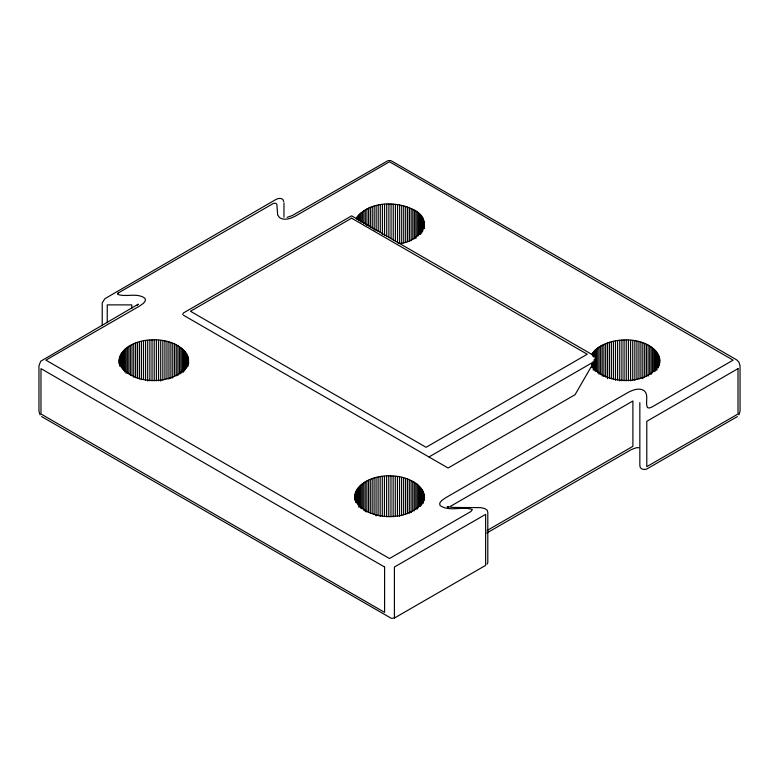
<?xml version="1.0" encoding="UTF-8"?>
<svg xmlns="http://www.w3.org/2000/svg" width="779" height="779" viewBox="0 0 779 779"><rect width="100%" height="100%" fill="white"/><g stroke="black" fill="none" stroke-linecap="round" stroke-linejoin="round"><path stroke-width="1.17" d="M354.825 495.327C358.817 523.585 419.482 523.595 424.204 495.765C418.089 468.763 357.814 468.822 354.825 497.713M119.226 363.598C118.496 331.698 189.881 331.796 188.499 363.978L188.547 359.07M188.499 361.592C180.465 387.105 124.767 387.173 119.177 359.956M487.099 564.132L487.8 562.604L487.8 512.348L487.148 510.177L484.723 508.56L480.809 507.635L453.31 507.441L447.341 506.71L448.422 507.392L447.282 506.603M738.911 414.886L740.05 411.156L740.05 365.809L738.911 362.079L736.583 359.801L391.233 160.786M591.797 354.533C604.3 334.22 655.343 333.889 659.803 360.794C652.374 386.442 605.088 385.926 591.777 365.711M356.305 218.256C369.168 200.846 396.53 200.816 414.379 210.135C436.425 221.703 416.249 243.525 398.721 243.428M137.114 305.397L138.302 304.151L40.683 361.242L38.95 365.809L38.95 411.156L40.089 414.886M737.362 416.58L648.225 468.179C645.119 470.516 639.442 469.825 639.841 465.005L639.841 402.655M428.947 456.961L594.192 361.563L575.048 394.719L448.091 468.013L183.513 315.261M450.437 506.34L632.899 400.99L632.899 446.338L487.138 530.489M486.748 533.06L631.467 449.512L636.667 447.652L638.829 447.759M394.408 618.039L485.638 565.369L485.638 514.354L394.408 567.024L394.408 618.039L391.301 618.312L41.638 416.58M387.767 160.786L292.339 215.51L287.139 217.37M388.604 160.591L390.396 160.591M592.517 354.786L351.631 215.851L183.513 312.915L182.646 314.492M283.731 201.527C283.332 197.418 278.161 197.944 275.581 199.677L104.941 298.659L102.215 302.875L102.215 325.544M659.677 358.282L659.803 363.18M659.404 357.035L659.394 365.692M659.005 355.799L659.005 365.341M658.459 354.572L658.459 367.698M657.788 353.374L657.788 367.698M656.989 352.205L656.989 370.103M656.064 351.066L656.064 370.161M655.012 349.966L655.012 371.447M653.854 348.904L653.854 371.573M652.568 347.882L652.568 372.937M651.186 346.908L651.186 374.358M649.696 345.993L649.696 374.631M648.109 345.126L648.109 376.15M646.424 344.328L646.424 376.539M644.661 343.588L644.661 376.997M642.821 342.906L642.821 378.701M640.913 342.302L640.913 378.097M638.946 341.757L638.946 378.75M636.92 341.299L636.92 379.48M634.846 340.91L634.846 380.288M632.733 340.589L632.733 379.967M630.591 340.355L630.591 380.921M628.429 340.199L628.429 380.765M626.248 340.111L626.248 380.688M624.067 340.111L624.067 380.688M621.895 340.189L621.895 380.765M619.733 340.345L619.733 380.921M617.591 340.579L617.591 379.957M615.478 340.89L615.478 380.269M613.404 341.28L613.404 379.461M611.369 341.738L611.369 378.73M609.402 342.273L609.402 378.078M607.484 342.877L607.484 378.682M605.643 343.558L605.643 376.968M603.881 344.289L603.881 376.51M602.196 345.097L602.196 376.121M600.609 345.954L600.609 374.592M599.109 346.869L599.109 374.319M597.717 347.843L597.717 372.898M596.432 348.856L596.432 371.534M595.263 349.917L595.263 371.398M594.211 351.027L594.211 356.986M594.211 359.372L594.211 370.113M593.277 352.157L593.277 356.938M593.277 361.709L593.277 370.064M592.478 353.335L592.478 355.721M592.478 362.878L592.478 367.649M591.797 364.075L591.797 367.649M424.097 222.502L424.097 228.471M424.088 494.499L424.019 500.663M423.854 221.246L424.01 228.656M423.834 493.253L423.834 500.41M423.474 220.009L423.474 228.364M423.455 492.016L423.455 500.371M423.289 500.761L423.289 503.146M422.958 218.782L422.958 230.72M422.929 490.789L422.929 502.728M422.315 217.584L422.315 231.899M422.286 489.592L422.286 503.906M421.546 216.406L421.546 233.116M421.497 488.414L421.497 505.123M420.641 215.257L420.641 234.352M420.592 487.274L420.592 506.36M419.618 214.147L419.618 234.43M419.56 486.164L419.56 506.447M418.479 213.076L418.479 235.745M418.42 485.093L418.42 507.762M417.213 212.044L417.213 235.91M417.154 484.061L417.154 509.125M415.85 211.07L415.85 238.51M415.782 483.087L415.782 509.339M414.379 210.135L414.379 238.773M414.301 482.162L414.301 510.8M412.812 209.259L412.812 239.095M412.734 481.286L412.734 511.121M411.146 208.451L411.146 240.662M411.069 480.477L411.069 512.689M409.403 207.691L409.403 241.11M409.316 479.728L409.316 513.137M407.583 207L407.583 241.607M407.485 479.036L407.485 513.643M405.684 206.386L405.684 242.181M405.586 478.423L405.586 514.218M403.726 205.831L403.726 242.824M403.629 477.868L403.629 514.861M401.711 205.354L401.711 243.535M401.604 477.391L401.604 515.581M399.646 204.945L399.646 243.136M399.539 476.991L399.539 516.37M397.543 204.614L397.543 242.805M397.436 476.67L397.436 516.049M395.401 204.361L395.401 241.354M395.294 476.417L395.294 515.795M393.239 204.186L393.239 239.99M393.142 476.242L393.142 516.818M391.068 204.088L391.068 238.695M390.961 476.154L390.961 516.72M388.887 204.079L388.887 237.488M388.779 476.144L388.779 516.711M386.715 204.137L386.715 236.358M386.608 476.203L386.608 516.779M384.544 204.273L384.544 235.307M384.437 476.349L384.437 515.727M382.401 204.497L382.401 234.323M382.294 476.573L382.294 515.951M380.279 204.789L380.279 232.239M380.171 476.875L380.171 516.253M378.195 205.159L378.195 231.412M378.097 477.245L378.097 515.435M376.16 205.607L376.16 230.672M376.062 477.702L376.062 515.883M374.173 206.133L374.173 230M374.076 478.218L374.076 514.023M372.245 206.727L372.245 228.198M372.158 478.822L372.158 513.419M370.385 207.38L370.385 227.672M370.298 479.484L370.298 512.894M368.603 208.11L368.603 226.007M368.525 480.215L368.525 512.426M366.909 208.899L366.909 225.598M366.831 481.003L366.831 512.027M365.302 209.746L365.302 224.07M365.224 481.85L365.224 511.686M363.783 210.651L363.783 223.777M363.715 482.766L363.715 510.206M362.371 211.615L362.371 222.346M362.303 483.72L362.303 508.784M361.067 212.618L361.067 222.161M361.008 484.733L361.008 508.599M359.869 213.67L359.869 220.837M359.82 485.794L359.82 507.265M358.798 214.77L358.798 220.73M358.749 486.885L358.749 507.168M357.843 215.9L357.843 219.483M357.795 488.024L357.795 504.724M357.006 217.059L357.006 219.444M356.967 489.183L356.967 503.507M356.276 490.381L356.276 502.309M355.711 491.598L355.711 502.338M355.282 492.825L355.282 499.991M354.981 494.071L354.912 500.235M283.965 202.852L283.965 217.175M188.362 357.814L188.362 363.783M188.041 356.578L188.041 366.12M187.583 355.341L187.583 366.081M186.989 354.133L186.989 367.26M186.278 352.945L186.278 368.457M185.431 351.777L185.431 369.684M184.457 350.657L184.457 370.94M183.367 349.567L183.367 372.235M182.159 348.515L182.159 372.381M180.835 347.512L180.835 373.764M179.404 346.567L179.404 374.008M177.885 345.662L177.885 375.497M176.258 344.824L176.258 375.848M174.545 344.045L174.545 376.257M172.753 343.325L172.753 377.932M170.893 342.672L170.893 378.477M168.955 342.088L168.955 379.081M166.959 341.582L166.959 378.575M164.924 341.144L164.924 379.324M162.83 340.783L162.83 380.162M160.708 340.491L160.708 381.067M158.556 340.287L158.556 380.853M156.384 340.16L156.384 380.727M154.213 340.102L154.213 380.678M152.032 340.131L152.032 380.707M149.86 340.238L149.86 380.814M147.698 340.423L147.698 380.999M145.566 340.686L145.566 380.064M143.472 341.027L143.472 379.207M141.408 341.445L141.408 379.626M139.402 341.932L139.402 378.925M137.445 342.487L137.445 378.292M135.565 343.12L135.565 377.727M133.745 343.821L133.745 377.231M132.011 344.581L132.011 375.605M131.797 308.465L131.797 304.881L107.249 304.881L107.249 322.779M130.366 345.409L130.366 375.235M128.808 346.285L128.808 373.735M127.347 347.22L127.347 373.472M125.994 348.213L125.994 373.268M124.757 349.245L124.757 371.914M123.627 350.326L123.627 370.609M122.615 351.436L122.615 369.343M121.728 352.595L121.728 368.107M120.979 353.773L120.979 366.899M120.346 354.981L120.346 365.721M119.849 356.207L119.732 366.101M119.489 357.444L119.489 363.413M119.265 358.7L119.265 363.472M118.067 293.099L117.668 294.374C126.247 297.481 137.231 292.339 145.079 298.386L145.41 300.626L143.54 303.245L139.577 306.05L45.893 360.141L389.5 558.524L470.915 511.521L472.356 509.515C462.239 505.97 449.415 512.105 440.028 505.503L439.697 503.263L441.566 500.644L445.53 497.839L627.991 392.489C632.83 389.919 639.199 387.358 644.272 390.766C649.053 395.206 644.993 402.49 647.446 407.602L649.238 408.03L651.692 407.144L733.107 360.141L389.5 161.759L295.816 215.851C290.976 218.422 284.608 220.983 279.534 217.575L277.665 214.955L276.857 204.264L275.581 203.202L273.38 203.436L118.067 293.099M351.631 218.198L190.456 311.259L426.064 447.292L587.249 354.231L351.631 218.198M738.015 368.642L646.784 421.312L646.784 466.66L738.015 413.99L738.015 368.642M384.592 567.024L40.985 368.642L40.985 413.99L384.592 612.372L384.592 567.024"/></g></svg>
